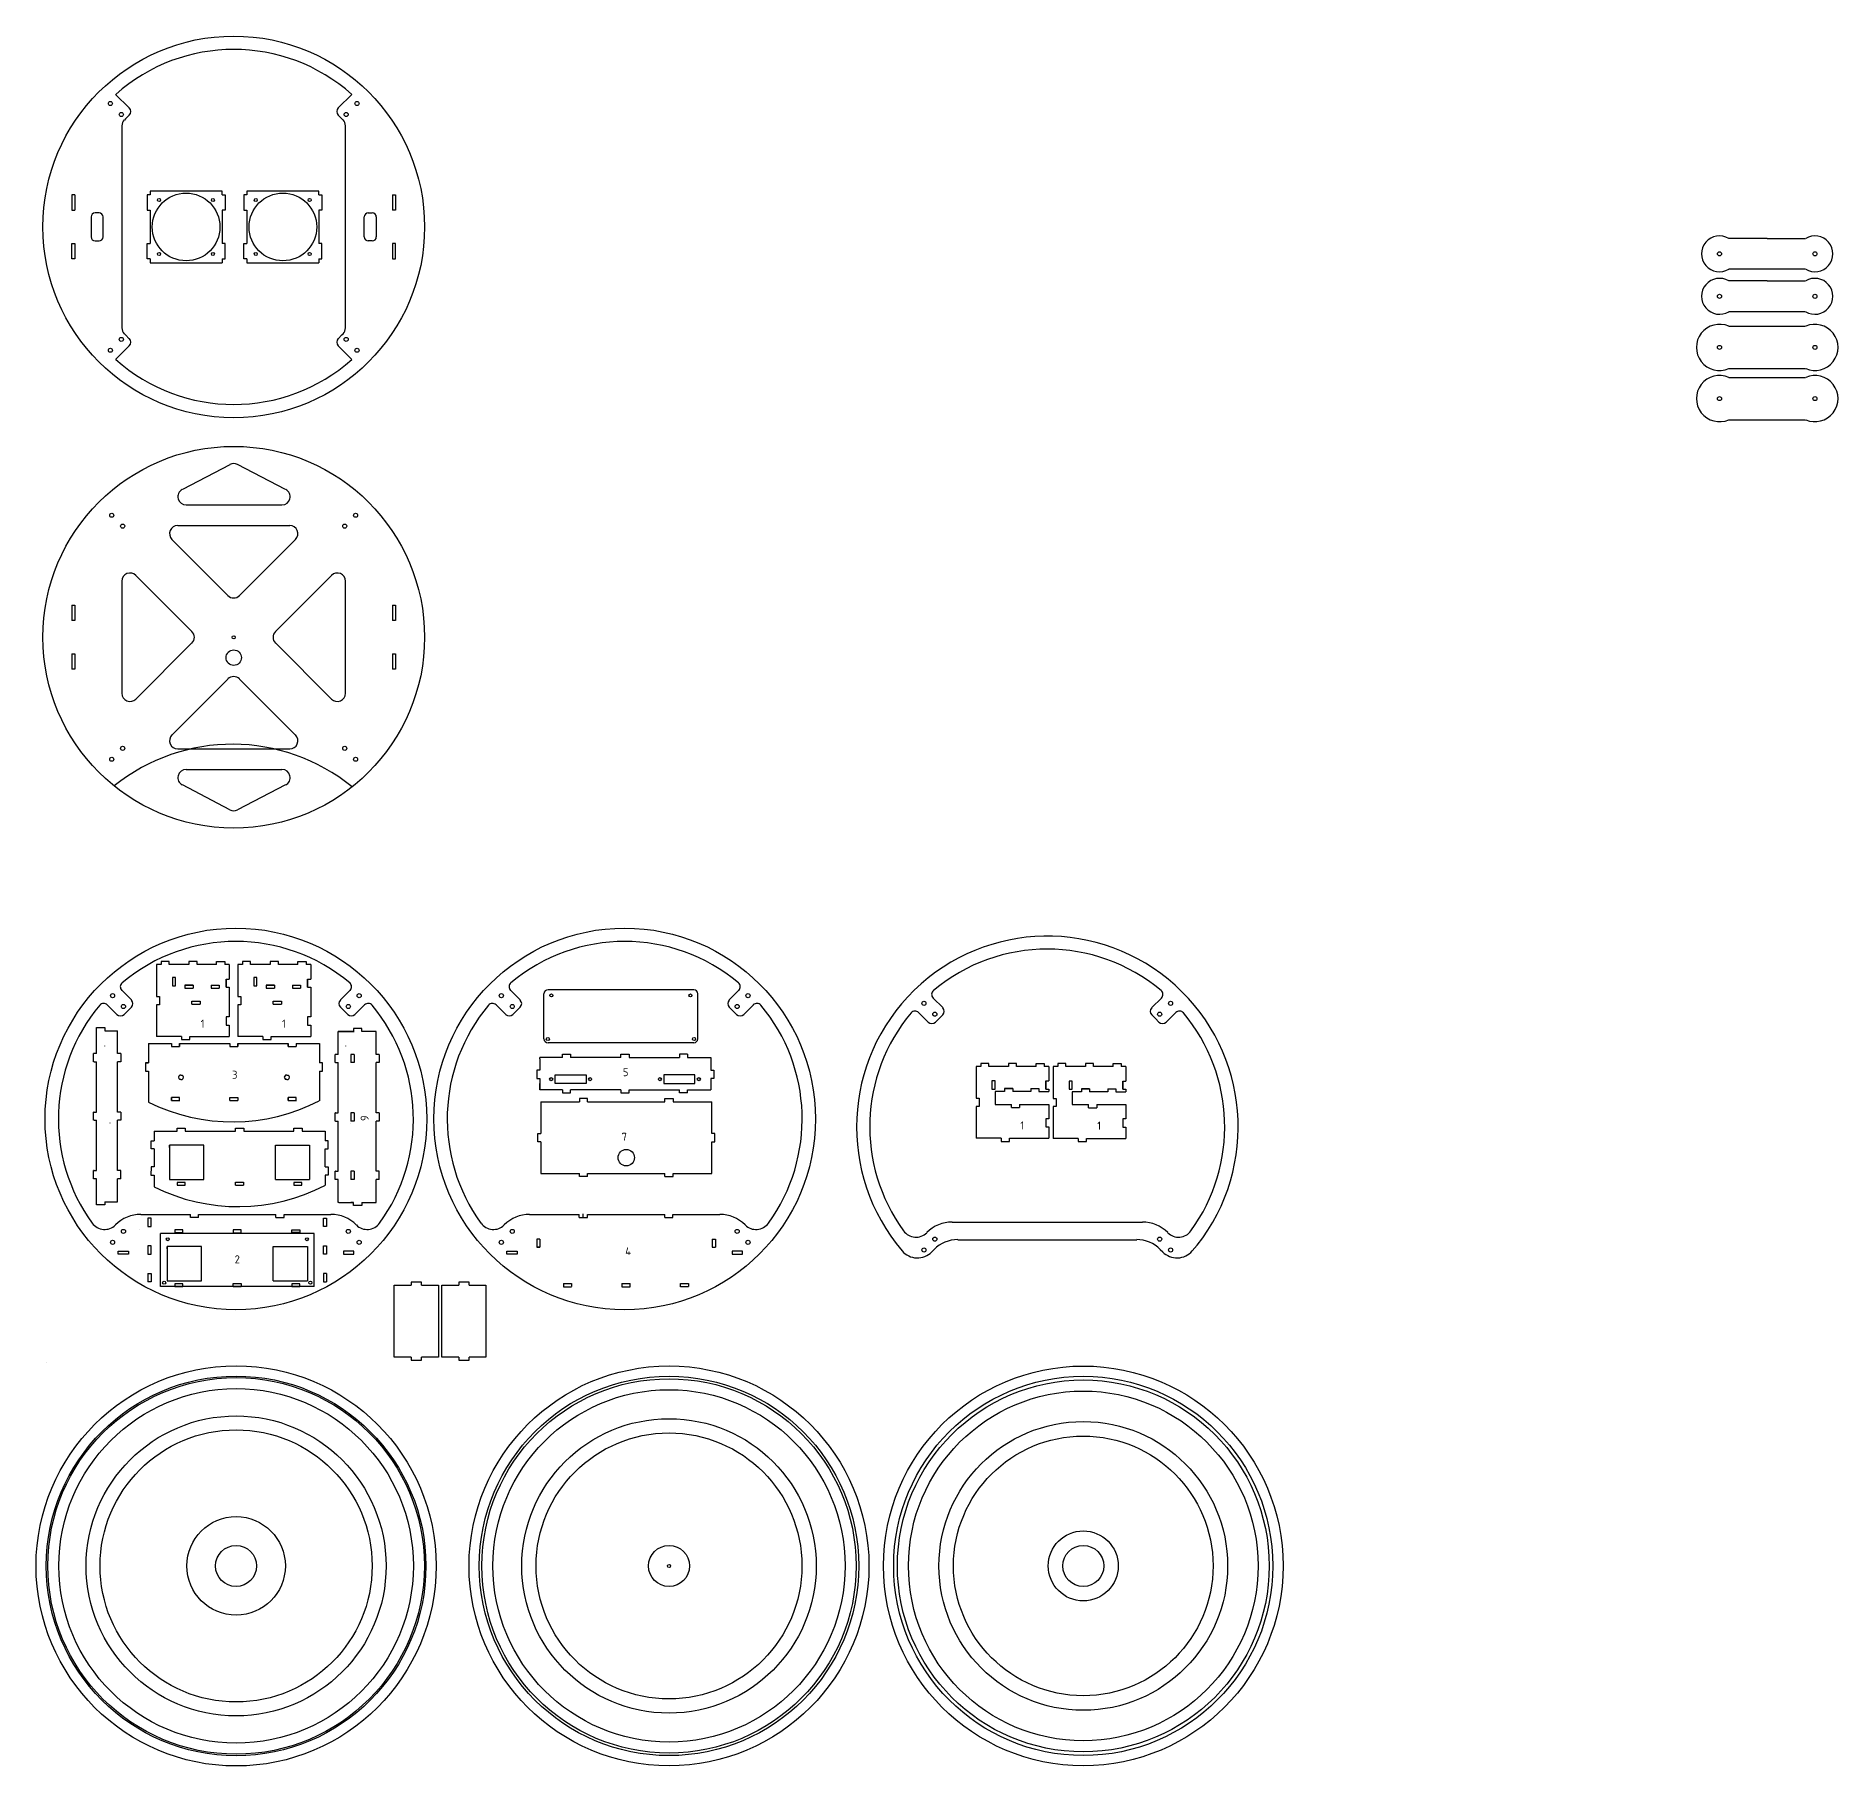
# Model space of a CAD drawing. Header units: millimetres. Extents: x -5261 to 5199, y -3405 to 2321.
# Drawn here: x 1197 to 2953, y -881 to 805 of the extents above; entities that cross this region are included whole.
import ezdxf

# ---------------------------------------------------------------- set-up
doc = ezdxf.new("R2010")
doc.units = ezdxf.units.MM
doc.layers.add('Capa1', color=7, linetype='Continuous')
doc.layers.add('Predeterminado', color=7, linetype='Continuous')

msp = doc.modelspace()

# ---------------------------------------------------------------- linework, layer by layer
at = {"layer": 'Capa1', "color": 7, "linetype": 'Continuous'}
for p, q in [((2884.2, 607.5), (2846.7, 607.5)), ((2884.2, 607.5), (2921.6, 607.5)), ((2921.6, 577.5), (2846.7, 577.5)), ((2884.2, 566.1), (2846.7, 566.1)), ((2884.2, 566.1), (2921.6, 566.1)), ((2921.6, 536.1), (2846.7, 536.1)), ((2846.7, 521.9), (2921.6, 521.9)), ((2846.7, 480.7), (2921.6, 480.7)), ((2846.7, 472), (2921.6, 472)), ((2846.7, 430.8), (2921.6, 430.8)), ((1385.7, 387), (1339.3, 362.8)), ((1440, 362.8), (1393.1, 387.1)), ((1343, 347.7), (1389.4, 347.7)), ((1389.4, 347.7), (1436.4, 347.7)), ((1334.8, 327.7), (1444, 327.7)), ((1329.1, 314.1), (1383.7, 259.5)), ((1395, 259.5), (1449.6, 314.1)), ((1348.7, 224.5), (1294.1, 279.1)), ((1430, 224.5), (1484.6, 279.1)), ((1294.1, 158.6), (1348.7, 213.2)), ((1484.6, 158.6), (1430, 213.2)), ((1329.1, 123.5), (1383.7, 178.1)), ((1395, 178.1), (1449.6, 123.5)), ((1280.4, 169.5), (1280.4, 164.2)), ((1334.8, 109.9), (1444, 109.9)), ((1343, 89.9), (1389.4, 89.9)), ((1389.4, 89.9), (1436.4, 89.9)), ((1385.7, 50.6), (1339.3, 74.8)), ((1440, 74.8), (1393.1, 50.6)), ((1687.8, -192.2), (1687.8, -190.7)), ((1854.4, -190.7), (1854.4, -192.2)), ((1687.8, -222.2), (1687.8, -216.2)), ((1276.7, -382.4), (1276.7, -379.4)), ((1276.7, -379.4), (1286.7, -379.4)), ((1286.7, -382.4), (1276.7, -382.4)), ((1286.7, -379.4), (1286.7, -382.4)), ((1506.4, -379.4), (1496.4, -379.4)), ((1496.4, -379.4), (1496.4, -382.4)), ((1496.4, -382.4), (1506.4, -382.4)), ((1506.4, -382.4), (1506.4, -379.4)), ((1655.6, -382.4), (1655.6, -379.4)), ((1655.6, -379.4), (1665.6, -379.4)), ((1665.6, -382.4), (1655.6, -382.4)), ((1665.6, -379.4), (1665.6, -382.4)), ((1885.4, -379.4), (1875.4, -379.4)), ((1875.4, -379.4), (1875.4, -382.4)), ((1875.4, -382.4), (1885.4, -382.4)), ((1885.4, -382.4), (1885.4, -379.4)), ((1545.9, -412.8), (1562.4, -412.8)), ((1545.9, -482.8), (1545.9, -412.8)), ((1572.4, -409.8), (1562.4, -409.8)), ((1562.4, -409.8), (1562.4, -412.8)), ((1572.4, -412.8), (1572.4, -409.8)), ((1572.4, -412.8), (1588.9, -412.8)), ((1588.9, -412.8), (1588.9, -482.8)), ((1592.3, -412.8), (1608.8, -412.8)), ((1592.3, -482.8), (1592.3, -412.8)), ((1618.8, -409.8), (1608.8, -409.8)), ((1608.8, -409.8), (1608.8, -412.8)), ((1618.8, -412.8), (1618.8, -409.8)), ((1618.8, -412.8), (1635.3, -412.8)), ((1635.3, -412.8), (1635.3, -482.8)), ((1562.4, -482.8), (1545.9, -482.8)), ((1562.4, -482.8), (1562.4, -485.8)), ((1562.4, -485.8), (1572.4, -485.8)), ((1572.4, -485.8), (1572.4, -482.8)), ((1588.9, -482.8), (1572.4, -482.8)), ((1608.8, -482.8), (1592.3, -482.8)), ((1608.8, -482.8), (1608.8, -485.8)), ((1608.8, -485.8), (1618.8, -485.8)), ((1618.8, -485.8), (1618.8, -482.8)), ((1635.3, -482.8), (1618.8, -482.8))]:
    msp.add_line(p, q, dxfattribs=at)
for centre, radius in [((2837.7, 592.5), 2), ((2930.7, 592.5), 2), ((2837.7, 551.1), 2), ((2930.7, 551.1), 2), ((2837.7, 501.3), 2), ((2930.7, 501.3), 2), ((2837.7, 451.4), 2), ((2930.7, 451.4), 2), ((1389.4, 218.8), 1.5), ((1389.4, 198.9), 7.5), ((1391.7, -686.3), 195), ((1813.7, -686.3), 194.9), ((2217.5, -686.3), 194.8), ((1391.7, -686.3), 185), ((1391.7, -686.3), 183.5), ((1813.7, -686.3), 184.9), ((1813.7, -686.3), 182.4), ((2217.5, -686.3), 184.8), ((2217.5, -686.3), 181.2), ((1391.7, -686.3), 172.8), ((1813.7, -686.3), 171.7), ((2217.5, -686.3), 170.4), ((1391.7, -686.3), 146.2), ((1813.7, -686.3), 143.5), ((1391.7, -686.3), 132.6), ((1813.7, -686.3), 129.6), ((2217.5, -686.3), 140.7), ((2217.5, -686.3), 126.5), ((1391.7, -686.3), 48), ((1391.7, -686.3), 20), ((1813.7, -686.3), 20), ((2217.5, -686.3), 34.1), ((2217.5, -686.3), 20), ((1813.7, -686.3), 1.5)]:
    msp.add_circle(centre, radius, dxfattribs=at)
for centre, radius, start, end in [((2837.7, 592.5), 17.5, 58.9973, 301.0027), ((2930.7, 592.5), 17.5, 238.9973, 121.0027), ((2837.7, 551.1), 17.5, 58.9973, 301.0027), ((2930.7, 551.1), 17.5, 238.9973, 121.0027), ((2837.7, 501.3), 22.5, 66.3833, 293.6167), ((2930.7, 501.3), 22.5, 246.3833, 113.6167), ((2837.7, 451.4), 22.5, 66.3833, 293.6167), ((2930.7, 451.4), 22.5, 246.3833, 113.6167), ((1389.4, 380), 8, 62.734, 117.5843), ((1343, 355.7), 8, 117.5843, 270), ((1436.4, 355.7), 8, 270, 62.734), ((1334.8, 319.7), 8, 90, 225), ((1444, 319.7), 8, 315, 90), ((1288.4, 273.4), 8, 45, 180), ((1490.3, 273.4), 8, 0, 135), ((1389.4, 265.1), 8, 225, 315), ((1343, 218.8), 8, 315, 45), ((1435.7, 218.8), 8, 135, 225), ((1389.4, 172.5), 8, 45, 135), ((1288.4, 164.2), 8, 180, 315), ((1490.3, 164.2), 8, 225, 360), ((1334.8, 117.9), 8, 135, 270), ((1444, 117.9), 8, 270, 45), ((1343, 81.9), 8, 90, 242.4157), ((1436.4, 81.9), 8, 297.266, 90), ((1389.4, 57.7), 8, 242.4157, 297.266)]:
    msp.add_arc(centre, radius, start, end, dxfattribs=at)
at = {"layer": 'Predeterminado', "color": 7, "linetype": 'Continuous'}
for p, q in [((1287.5, 734.7), (1274.3, 747.9)), ((1491.2, 734.7), (1504.4, 747.9)), ((1284, 724.1), (1282.8, 722.9)), ((1284, 724.1), (1287.5, 727.7)), ((1494.8, 724.1), (1491.2, 727.7)), ((1494.8, 724.1), (1496, 722.9)), ((1280.4, 717.3), (1280.4, 520.2)), ((1498.3, 520.2), (1498.3, 717.3)), ((1234.6, 650), (1231.6, 650)), ((1231.6, 650), (1231.6, 635)), ((1234.6, 650), (1234.6, 635)), ((1308, 650), (1305, 650)), ((1305, 650), (1305, 635)), ((1378, 653.7), (1308, 653.7)), ((1308, 653.7), (1308, 650)), ((1378, 650), (1378, 653.7)), ((1378, 650), (1381, 650)), ((1381, 650), (1381, 635)), ((1402.3, 650), (1399.3, 650)), ((1399.3, 650), (1399.3, 635)), ((1472.3, 653.7), (1402.3, 653.7)), ((1402.3, 653.7), (1402.3, 650)), ((1472.3, 650), (1472.3, 653.7)), ((1472.3, 650), (1475.3, 650)), ((1475.3, 650), (1475.3, 635)), ((1544.2, 650), (1547.2, 650)), ((1544.2, 650), (1544.2, 635)), ((1547.2, 650), (1547.2, 635)), ((1231.6, 635), (1234.6, 635)), ((1258.1, 632.4), (1254.3, 632.4)), ((1305, 635), (1308, 635)), ((1308, 635), (1308, 602.5)), ((1381, 635), (1378, 635)), ((1378, 635), (1378, 602.5)), ((1399.3, 635), (1402.3, 635)), ((1402.3, 635), (1402.3, 602.5)), ((1475.3, 635), (1472.3, 635)), ((1472.3, 635), (1472.3, 602.5)), ((1520.6, 632.4), (1524.4, 632.4)), ((1547.2, 635), (1544.2, 635)), ((1250.3, 628.4), (1250.3, 609.1)), ((1262.1, 609.1), (1262.1, 628.4)), ((1516.6, 609.1), (1516.6, 628.4)), ((1528.4, 628.4), (1528.4, 609.1)), ((1231.6, 587.5), (1231.6, 602.5)), ((1231.6, 602.5), (1234.6, 602.5)), ((1234.6, 602.5), (1234.6, 587.5)), ((1254.3, 605.1), (1258.1, 605.1)), ((1305, 587.5), (1305, 602.5)), ((1305, 602.5), (1308, 602.5)), ((1381, 602.5), (1378, 602.5)), ((1381, 587.5), (1381, 602.5)), ((1399.3, 587.5), (1399.3, 602.5)), ((1399.3, 602.5), (1402.3, 602.5)), ((1475.3, 602.5), (1472.3, 602.5)), ((1475.3, 587.5), (1475.3, 602.5)), ((1524.4, 605.1), (1520.6, 605.1)), ((1547.2, 602.5), (1544.2, 602.5)), ((1544.2, 602.5), (1544.2, 587.5)), ((1547.2, 587.5), (1547.2, 602.5)), ((1234.6, 587.5), (1231.6, 587.5)), ((1308, 587.5), (1305, 587.5)), ((1308, 587.5), (1308, 583.7)), ((1308, 583.7), (1378, 583.7)), ((1378, 587.5), (1381, 587.5)), ((1378, 587.5), (1378, 583.7)), ((1402.3, 587.5), (1399.3, 587.5)), ((1402.3, 587.5), (1402.3, 583.7)), ((1402.3, 583.7), (1472.3, 583.7)), ((1472.3, 587.5), (1475.3, 587.5)), ((1472.3, 587.5), (1472.3, 583.7)), ((1544.2, 587.5), (1547.2, 587.5)), ((1284, 513.4), (1282.8, 514.5)), ((1284, 513.4), (1287.5, 509.8)), ((1494.8, 513.4), (1491.2, 509.8)), ((1494.8, 513.4), (1496, 514.5)), ((1287.5, 502.7), (1274.3, 489.6)), ((1491.2, 502.7), (1504.4, 489.6)), ((1280.4, 273.4), (1280.4, 164.2)), ((1498.3, 164.2), (1498.3, 273.4)), ((1231.6, 250), (1234.5, 250)), ((1231.6, 250), (1231.6, 235.1)), ((1234.5, 250), (1234.5, 235.1)), ((1544.2, 250), (1547.1, 250)), ((1544.2, 250), (1544.2, 235.1)), ((1547.1, 250), (1547.1, 235.1)), ((1234.5, 235.1), (1231.6, 235.1)), ((1547.1, 235.1), (1544.2, 235.1)), ((1231.6, 202.5), (1234.5, 202.5)), ((1231.6, 202.5), (1231.6, 187.6)), ((1234.5, 202.5), (1234.5, 187.6)), ((1544.2, 202.5), (1547.1, 202.5)), ((1544.2, 202.5), (1544.2, 187.6)), ((1547.1, 202.5), (1547.1, 187.6)), ((1234.5, 187.6), (1231.6, 187.6)), ((1547.1, 187.6), (1544.2, 187.6)), ((1318.6, -100.3), (1314.1, -100.3)), ((1314.1, -100.3), (1314.1, -131.3)), ((1326.6, -97.3), (1318.6, -97.3)), ((1318.6, -97.3), (1318.6, -100.3)), ((1326.6, -100.3), (1326.6, -97.3)), ((1332.6, -100.3), (1326.6, -100.3)), ((1345.6, -100.3), (1326.6, -100.3)), ((1353.6, -97.3), (1345.6, -97.3)), ((1345.6, -97.3), (1345.6, -100.3)), ((1353.6, -100.3), (1353.6, -97.3)), ((1372.6, -100.3), (1353.6, -100.3)), ((1372.6, -100.3), (1372.6, -97.3)), ((1372.6, -97.3), (1380.6, -97.3)), ((1380.6, -97.3), (1380.6, -100.3)), ((1385.1, -100.3), (1380.6, -100.3)), ((1385.1, -100.3), (1385.1, -114.3)), ((1397.9, -100.3), (1393.4, -100.3)), ((1393.4, -100.3), (1393.4, -131.3)), ((1405.9, -97.3), (1397.9, -97.3)), ((1397.9, -97.3), (1397.9, -100.3)), ((1405.9, -100.3), (1405.9, -97.3)), ((1411.9, -100.3), (1405.9, -100.3)), ((1424.9, -100.3), (1405.9, -100.3)), ((1432.9, -97.3), (1424.9, -97.3)), ((1424.9, -97.3), (1424.9, -100.3)), ((1432.9, -100.3), (1432.9, -97.3)), ((1451.9, -100.3), (1432.9, -100.3)), ((1451.9, -100.3), (1451.9, -97.3)), ((1451.9, -97.3), (1459.9, -97.3)), ((1459.9, -97.3), (1459.9, -100.3)), ((1464.4, -100.3), (1459.9, -100.3)), ((1464.4, -100.3), (1464.4, -114.3)), ((1332.6, -112.8), (1329.6, -112.8)), ((1329.6, -112.8), (1329.6, -120.8)), ((1329.6, -120.8), (1332.6, -120.8)), ((1332.6, -120.8), (1332.6, -112.8)), ((1341.7, -120.3), (1349.7, -120.3)), ((1349.7, -120.3), (1341.7, -120.3)), ((1341.7, -120.3), (1341.7, -123.3)), ((1349.7, -120.3), (1349.7, -123.3)), ((1367.4, -120.3), (1367.4, -123.3)), ((1367.4, -120.3), (1375.2, -120.3)), ((1375.2, -120.3), (1375.2, -123.3)), ((1382.1, -114.3), (1385.1, -114.3)), ((1382.1, -122.3), (1382.1, -114.3)), ((1382.1, -114.3), (1382.1, -122.3)), ((1382.1, -122.3), (1385.1, -122.3)), ((1385.1, -122.3), (1385.1, -124.8)), ((1411.9, -112.8), (1408.9, -112.8)), ((1408.9, -112.8), (1408.9, -120.8)), ((1408.9, -120.8), (1411.9, -120.8)), ((1411.9, -120.8), (1411.9, -112.8)), ((1421, -120.3), (1429, -120.3)), ((1429, -120.3), (1421, -120.3)), ((1421, -120.3), (1421, -123.3)), ((1429, -120.3), (1429, -123.3)), ((1446.7, -120.3), (1446.7, -123.3)), ((1446.7, -120.3), (1454.5, -120.3)), ((1454.5, -120.3), (1454.5, -123.3)), ((1461.4, -114.3), (1464.4, -114.3)), ((1461.4, -122.3), (1461.4, -114.3)), ((1461.4, -114.3), (1461.4, -122.3)), ((1461.4, -122.3), (1464.4, -122.3)), ((1464.4, -122.3), (1464.4, -124.8)), ((1275.5, -148.9), (1266.1, -139.5)), ((1289.7, -134.7), (1280.3, -125.3)), ((1314.1, -131.3), (1317.1, -131.3)), ((1314.1, -139.3), (1314.1, -170.3)), ((1317.1, -139.3), (1314.1, -139.3)), ((1317.1, -131.3), (1317.1, -139.3)), ((1341.7, -123.3), (1349.7, -123.3)), ((1348.6, -138.8), (1348.6, -135.8)), ((1348.6, -135.8), (1356.6, -135.8)), ((1348.6, -138.8), (1356.6, -138.8)), ((1356.6, -135.8), (1356.6, -138.8)), ((1367.4, -123.3), (1375.2, -123.3)), ((1385.1, -124.8), (1385.1, -137.3)), ((1385.1, -137.3), (1385.1, -151.3)), ((1393.4, -131.3), (1396.4, -131.3)), ((1393.4, -139.3), (1393.4, -170.3)), ((1396.4, -139.3), (1393.4, -139.3)), ((1396.4, -131.3), (1396.4, -139.3)), ((1421, -123.3), (1429, -123.3)), ((1427.9, -138.8), (1427.9, -135.8)), ((1427.9, -135.8), (1435.9, -135.8)), ((1427.9, -138.8), (1435.9, -138.8)), ((1435.9, -135.8), (1435.9, -138.8)), ((1446.7, -123.3), (1454.5, -123.3)), ((1464.4, -124.8), (1464.4, -137.3)), ((1464.4, -137.3), (1464.4, -151.3)), ((1493.4, -134.7), (1502.8, -125.3)), ((1507.5, -148.9), (1516.9, -139.5)), ((1654.5, -148.9), (1645.1, -139.5)), ((1668.6, -134.7), (1659.3, -125.3)), ((1691.8, -172.5), (1691.8, -128.8)), ((1837.8, -124.8), (1695.8, -124.8)), ((1841.8, -172.5), (1841.8, -128.8)), ((1872.4, -134.7), (1881.7, -125.3)), ((1886.5, -148.9), (1895.9, -139.5)), ((2080.5, -142.2), (2071.1, -132.8)), ((2080.5, -142.2), (2071.1, -132.8)), ((2284.2, -142.2), (2293.6, -132.8)), ((2284.2, -142.2), (2293.6, -132.8)), ((1286.1, -145.3), (1282.6, -148.9)), ((1286.1, -145.3), (1289.7, -141.8)), ((1385.1, -151.3), (1382.1, -151.3)), ((1382.1, -151.3), (1382.1, -159.3)), ((1464.4, -151.3), (1461.4, -151.3)), ((1461.4, -151.3), (1461.4, -159.3)), ((1496.9, -145.3), (1493.4, -141.8)), ((1496.9, -145.3), (1500.5, -148.9)), ((1665.1, -145.3), (1661.6, -148.9)), ((1665.1, -145.3), (1668.6, -141.8)), ((1875.9, -145.3), (1872.4, -141.8)), ((1875.9, -145.3), (1879.4, -148.9)), ((2066.4, -156.4), (2057, -147)), ((2066.4, -156.4), (2057, -147)), ((2077, -152.8), (2073.5, -156.4)), ((2077, -152.8), (2073.5, -156.4)), ((2077, -152.8), (2080.5, -149.3)), ((2077, -152.8), (2080.5, -149.3)), ((2287.8, -152.8), (2284.2, -149.3)), ((2287.8, -152.8), (2284.2, -149.3)), ((2287.8, -152.8), (2291.3, -156.4)), ((2287.8, -152.8), (2291.3, -156.4)), ((2298.4, -156.4), (2307.8, -147)), ((2298.4, -156.4), (2307.8, -147)), ((1255.7, -164.7), (1255.7, -161.7)), ((1255.7, -161.7), (1263.7, -161.7)), ((1255.7, -187), (1255.7, -164.7)), ((1263.7, -161.7), (1263.7, -164.7)), ((1263.7, -164.7), (1276.2, -164.7)), ((1276.2, -187), (1276.2, -164.7)), ((1338.6, -170.3), (1314.1, -170.3)), ((1338.6, -170.3), (1338.6, -173.3)), ((1338.6, -173.3), (1346.6, -173.3)), ((1346.6, -170.3), (1385.1, -170.3)), ((1346.6, -173.3), (1346.6, -170.3)), ((1382.1, -159.3), (1385.1, -159.3)), ((1385.1, -159.3), (1385.1, -170.3)), ((1417.9, -170.3), (1393.4, -170.3)), ((1417.9, -170.3), (1417.9, -173.3)), ((1417.9, -173.3), (1425.9, -173.3)), ((1425.9, -170.3), (1464.4, -170.3)), ((1425.9, -173.3), (1425.9, -170.3)), ((1461.4, -159.3), (1464.4, -159.3)), ((1464.4, -159.3), (1464.4, -170.3)), ((1491.7, -165.5), (1491.2, -165.5)), ((1491.2, -187.8), (1491.2, -165.5)), ((1506.2, -165.5), (1491.7, -165.5)), ((1491.7, -165.5), (1503.7, -165.5)), ((1503.7, -165.5), (1506.7, -165.5)), ((1514.2, -162.5), (1506.2, -162.5)), ((1506.2, -162.5), (1506.2, -165.5)), ((1514.2, -165.5), (1514.2, -162.5)), ((1528.2, -165.5), (1514.2, -165.5)), ((1528.2, -187.8), (1528.2, -165.5)), ((1253.2, -187), (1252.7, -187)), ((1252.7, -195), (1252.7, -187)), ((1255.7, -187), (1253.2, -187)), ((1263.5, -179.5), (1263.4, -179.6)), ((1279.2, -187), (1276.2, -187)), ((1279.2, -187), (1279.2, -195)), ((1306.3, -177.1), (1328.7, -177.1)), ((1306.3, -177.1), (1306.3, -196.1)), ((1328.7, -177.1), (1328.7, -180.1)), ((1328.7, -177.3), (1328.7, -180)), ((1328.7, -180.1), (1336.5, -180.1)), ((1336.5, -177.1), (1336.5, -180.1)), ((1336.5, -177.1), (1385.7, -177.1)), ((1336.5, -180), (1336.5, -177.3)), ((1385.7, -177.1), (1385.7, -180.1)), ((1385.7, -177.3), (1385.7, -180.1)), ((1385.7, -180.1), (1393.5, -180.1)), ((1385.7, -180.1), (1393.5, -180.1)), ((1393.5, -177.1), (1442.6, -177.1)), ((1393.5, -177.1), (1393.5, -180.1)), ((1393.5, -180.1), (1393.5, -177.3)), ((1442.6, -177.1), (1442.6, -180.1)), ((1442.6, -180), (1442.6, -177.3)), ((1442.6, -180.1), (1450.4, -180.1)), ((1450.4, -177.1), (1450.4, -180.1)), ((1450.4, -177.1), (1472.9, -177.1)), ((1450.4, -177.3), (1450.4, -180)), ((1472.9, -177.1), (1472.9, -196.1)), ((1488.7, -187.8), (1488.2, -187.8)), ((1488.2, -195.8), (1488.2, -187.8)), ((1491.2, -187.8), (1488.7, -187.8)), ((1498.2, -179.5), (1498.3, -179.6)), ((1506.7, -187.8), (1503.7, -187.8)), ((1503.7, -187.8), (1503.7, -195.8)), ((1506.7, -187.8), (1506.7, -195.8)), ((1531.2, -187.8), (1528.2, -187.8)), ((1531.2, -187.8), (1531.2, -195.8)), ((1709.8, -190.7), (1687.8, -190.7)), ((1687.8, -192.2), (1687.8, -203.2)), ((1837.8, -176.5), (1695.8, -176.5)), ((1709.8, -190.7), (1709.8, -187.7)), ((1709.8, -187.7), (1717.8, -187.7)), ((1717.8, -187.7), (1717.8, -190.7)), ((1766.8, -190.7), (1717.8, -190.7)), ((1766.8, -190.7), (1766.8, -187.7)), ((1766.8, -187.7), (1774.8, -187.7)), ((1774.8, -187.7), (1774.8, -190.7)), ((1774.8, -190.7), (1823.8, -190.7)), ((1831.8, -187.7), (1823.8, -187.7)), ((1823.8, -187.7), (1823.8, -190.7)), ((1831.8, -187.7), (1831.8, -190.7)), ((1831.8, -190.7), (1854.4, -190.7)), ((1854.4, -192.2), (1854.4, -203.2)), ((1253.2, -195), (1252.7, -195)), ((1253.2, -195), (1255.7, -195)), ((1255.7, -244), (1255.7, -195)), ((1279.2, -195), (1276.2, -195)), ((1276.2, -244), (1276.2, -195)), ((1303.3, -196.1), (1306.3, -196.1)), ((1306.3, -196.1), (1303.3, -196.1)), ((1303.3, -196.1), (1303.3, -204.1)), ((1303.3, -204.1), (1306.3, -204.1)), ((1306.3, -204.1), (1306.3, -232.6)), ((1337.9, -207.9), (1336.7, -207.9)), ((1337.9, -207.9), (1339.1, -207.9)), ((1441.2, -207.9), (1440, -207.9)), ((1441.2, -207.9), (1442.4, -207.9)), ((1475.9, -196.1), (1472.9, -196.1)), ((1472.9, -204.1), (1472.9, -232.6)), ((1472.9, -204.1), (1475.9, -204.1)), ((1475.9, -204.1), (1475.9, -196.1)), ((1488.7, -195.8), (1488.2, -195.8)), ((1488.7, -195.8), (1491.2, -195.8)), ((1491.2, -244.8), (1491.2, -195.8)), ((1506.7, -195.8), (1503.7, -195.8)), ((1531.2, -195.8), (1528.2, -195.8)), ((1528.2, -244.8), (1528.2, -195.8)), ((1687.8, -203.2), (1684.8, -203.2)), ((1684.8, -203.2), (1684.8, -211.2)), ((1702.8, -216.2), (1702.8, -207.7)), ((1702.8, -207.7), (1732.8, -207.7)), ((1732.8, -207.7), (1732.8, -216.2)), ((1838.8, -207.7), (1808.8, -207.7)), ((1808.8, -207.7), (1808.8, -216.2)), ((1838.8, -216.2), (1838.8, -207.7)), ((1854.4, -203.2), (1857.4, -203.2)), ((1857.4, -203.2), (1857.4, -211.2)), ((2117.5, -199.5), (2113, -199.5)), ((2113, -199.5), (2113, -230.5)), ((2125.5, -196.5), (2117.5, -196.5)), ((2117.5, -196.5), (2117.5, -199.5)), ((2125.5, -199.5), (2125.5, -196.5)), ((2131.5, -199.5), (2125.5, -199.5)), ((2144.5, -199.5), (2125.5, -199.5)), ((2152.5, -196.5), (2144.5, -196.5)), ((2144.5, -196.5), (2144.5, -199.5)), ((2152.5, -199.5), (2152.5, -196.5)), ((2171.5, -199.5), (2152.5, -199.5)), ((2171.5, -199.5), (2171.5, -196.5)), ((2171.5, -196.5), (2179.5, -196.5)), ((2179.5, -196.5), (2179.5, -199.5)), ((2184, -199.5), (2179.5, -199.5)), ((2184, -199.5), (2184, -213.5)), ((2192.6, -199.7), (2188.1, -199.7)), ((2188.1, -199.7), (2188.1, -230.7)), ((2200.6, -196.7), (2192.6, -196.7)), ((2192.6, -196.7), (2192.6, -199.7)), ((2200.6, -199.7), (2200.6, -196.7)), ((2206.6, -199.7), (2200.6, -199.7)), ((2219.6, -199.7), (2200.6, -199.7)), ((2227.6, -196.7), (2219.6, -196.7)), ((2219.6, -196.7), (2219.6, -199.7)), ((2227.6, -199.7), (2227.6, -196.7)), ((2246.6, -199.7), (2227.6, -199.7)), ((2246.6, -199.7), (2246.6, -196.7)), ((2246.6, -196.7), (2254.6, -196.7)), ((2254.6, -196.7), (2254.6, -199.7)), ((2259.1, -199.7), (2254.6, -199.7)), ((2259.1, -199.7), (2259.1, -213.7)), ((1337.9, -212.3), (1336.7, -212.3)), ((1337.9, -212.3), (1339.1, -212.3)), ((1441.2, -212.3), (1440, -212.3)), ((1441.2, -212.3), (1442.4, -212.3)), ((1684.8, -211.2), (1687.8, -211.2)), ((1687.8, -211.2), (1687.8, -222.2)), ((1709.8, -222.2), (1687.8, -222.2)), ((1732.8, -216.2), (1702.8, -216.2)), ((1709.8, -222.2), (1709.8, -225.2)), ((1709.8, -225.2), (1717.8, -225.2)), ((1766.8, -222.2), (1717.8, -222.2)), ((1717.8, -225.2), (1717.8, -222.2)), ((1766.8, -222.2), (1766.8, -225.2)), ((1766.8, -225.2), (1774.8, -225.2)), ((1774.8, -225.2), (1774.8, -222.2)), ((1774.8, -222.2), (1823.8, -222.2)), ((1808.8, -216.2), (1838.8, -216.2)), ((1823.8, -225.2), (1823.8, -222.2)), ((1831.8, -225.2), (1823.8, -225.2)), ((1831.8, -222.2), (1854.4, -222.2)), ((1831.8, -225.2), (1831.8, -222.2)), ((1854.4, -211.2), (1854.4, -222.2)), ((1857.4, -211.2), (1854.4, -211.2)), ((2131.5, -213.5), (2128.5, -213.5)), ((2128.5, -213.5), (2128.5, -221.5)), ((2128.5, -221.5), (2131.5, -221.5)), ((2131.5, -221.5), (2131.5, -213.5)), ((2131.5, -224), (2131.5, -236.5)), ((2140.7, -224), (2131.5, -224)), ((2140.7, -221), (2148.7, -221)), ((2148.7, -221), (2140.7, -221)), ((2140.7, -221), (2140.7, -224)), ((2148.7, -221), (2148.7, -224)), ((2166.3, -224), (2148.7, -224)), ((2166.3, -221), (2166.3, -224)), ((2166.3, -221), (2174.2, -221)), ((2174.2, -221), (2174.2, -224)), ((2174.2, -224), (2184, -224)), ((2181, -213.5), (2184, -213.5)), ((2181, -221.5), (2181, -213.5)), ((2181, -213.5), (2181, -221.5)), ((2181, -221.5), (2184, -221.5)), ((2184, -221.5), (2184, -224)), ((2206.6, -213.7), (2203.6, -213.7)), ((2203.6, -213.7), (2203.6, -221.7)), ((2203.6, -221.7), (2206.6, -221.7)), ((2206.6, -221.7), (2206.6, -213.7)), ((2206.6, -224.2), (2206.6, -236.7)), ((2215.7, -224.2), (2206.6, -224.2)), ((2215.7, -221.2), (2223.7, -221.2)), ((2223.7, -221.2), (2215.7, -221.2)), ((2215.7, -221.2), (2215.7, -224.2)), ((2223.7, -221.2), (2223.7, -224.2)), ((2241.4, -224.2), (2223.7, -224.2)), ((2241.4, -221.2), (2241.4, -224.2)), ((2241.4, -221.2), (2249.2, -221.2)), ((2249.2, -221.2), (2249.2, -224.2)), ((2249.2, -224.2), (2259.1, -224.2)), ((2256.1, -213.7), (2259.1, -213.7)), ((2256.1, -221.7), (2256.1, -213.7)), ((2256.1, -213.7), (2256.1, -221.7)), ((2256.1, -221.7), (2259.1, -221.7)), ((2259.1, -221.7), (2259.1, -224.2)), ((1253.2, -244), (1252.7, -244)), ((1252.7, -252), (1252.7, -244)), ((1253.2, -244), (1255.7, -244)), ((1279.2, -244), (1276.2, -244)), ((1279.2, -244), (1279.2, -252)), ((1306.3, -232.6), (1306.3, -234.3)), ((1328.7, -232.6), (1328.7, -229.8)), ((1336.5, -229.9), (1328.7, -229.9)), ((1328.7, -229.9), (1328.7, -232.6)), ((1328.7, -232.6), (1336.5, -232.6)), ((1336.5, -232.6), (1336.5, -229.9)), ((1336.5, -232.6), (1336.7, -232.6)), ((1336.7, -232.8), (1336.7, -232.6)), ((1385.7, -232.6), (1385.7, -229.8)), ((1385.7, -229.8), (1393.5, -229.8)), ((1385.7, -232.6), (1385.7, -229.8)), ((1385.7, -232.6), (1393.5, -232.6)), ((1393.5, -229.8), (1393.5, -232.6)), ((1393.5, -229.8), (1393.5, -232.6)), ((1442.6, -232.6), (1442.6, -229.8)), ((1450.4, -229.9), (1442.6, -229.9)), ((1442.6, -229.9), (1442.6, -232.6)), ((1442.6, -232.6), (1450.4, -232.6)), ((1450.4, -232.6), (1450.4, -229.9)), ((1450.4, -232.6), (1450.7, -232.6)), ((1450.7, -232.8), (1450.7, -232.6)), ((1472.9, -232.6), (1472.9, -232.9)), ((1488.7, -244.8), (1488.2, -244.8)), ((1488.2, -252.8), (1488.2, -244.8)), ((1488.7, -244.8), (1491.2, -244.8)), ((1506.7, -244.8), (1503.7, -244.8)), ((1503.7, -244.8), (1503.7, -252.8)), ((1506.7, -244.8), (1506.7, -252.8)), ((1531.2, -244.8), (1528.2, -244.8)), ((1531.2, -244.8), (1531.2, -252.8)), ((1688.7, -233.9), (1688.7, -264.9)), ((1688.7, -233.9), (1726.3, -233.9)), ((1734.3, -230.9), (1726.3, -230.9)), ((1726.3, -230.9), (1726.3, -233.9)), ((1734.3, -233.9), (1734.3, -230.9)), ((1734.3, -233.9), (1809.6, -233.9)), ((1809.6, -233.9), (1809.6, -230.9)), ((1809.6, -230.9), (1817.6, -230.9)), ((1817.6, -230.9), (1817.6, -233.9)), ((1817.6, -233.9), (1855.3, -233.9)), ((1855.3, -264.9), (1855.3, -233.9)), ((2113, -230.5), (2116, -230.5)), ((2113, -238.5), (2113, -269.5)), ((2116, -238.5), (2113, -238.5)), ((2116, -230.5), (2116, -238.5)), ((2131.5, -236.5), (2147.5, -236.5)), ((2147.5, -239.5), (2147.5, -236.5)), ((2147.5, -239.5), (2155.5, -239.5)), ((2155.5, -236.5), (2155.5, -239.5)), ((2155.5, -236.5), (2184, -236.5)), ((2184, -236.5), (2184, -250.5)), ((2188.1, -230.7), (2191.1, -230.7)), ((2188.1, -238.7), (2188.1, -269.7)), ((2191.1, -238.7), (2188.1, -238.7)), ((2191.1, -230.7), (2191.1, -238.7)), ((2206.6, -236.7), (2222.6, -236.7)), ((2222.6, -239.7), (2222.6, -236.7)), ((2222.6, -239.7), (2230.6, -239.7)), ((2230.6, -236.7), (2230.6, -239.7)), ((2230.6, -236.7), (2259.1, -236.7)), ((2259.1, -236.7), (2259.1, -250.7)), ((1253.2, -252), (1252.7, -252)), ((1253.2, -252), (1255.7, -252)), ((1255.7, -300.9), (1255.7, -252)), ((1268.8, -254.8), (1268.7, -254.8)), ((1276.2, -300.9), (1276.2, -252)), ((1279.2, -252), (1276.2, -252)), ((1311.8, -262.7), (1334.1, -262.7)), ((1311.8, -262.7), (1311.8, -271.9)), ((1334.1, -262.7), (1334.1, -259.7)), ((1334.1, -259.7), (1342.1, -259.7)), ((1342.1, -259.7), (1342.1, -262.7)), ((1342.1, -262.7), (1391.1, -262.7)), ((1391.1, -262.7), (1391.1, -259.7)), ((1391.1, -259.7), (1399.1, -259.7)), ((1399.1, -259.7), (1399.1, -262.7)), ((1399.1, -262.7), (1448, -262.7)), ((1448, -262.7), (1448, -259.7)), ((1448, -259.7), (1456, -259.7)), ((1456, -259.7), (1456, -262.7)), ((1456, -262.7), (1478.4, -262.7)), ((1478.4, -262.7), (1478.4, -271.9)), ((1488.7, -252.8), (1488.2, -252.8)), ((1488.7, -252.8), (1491.2, -252.8)), ((1491.2, -301.7), (1491.2, -252.8)), ((1503.5, -254.8), (1503.6, -254.8)), ((1506.7, -252.8), (1503.7, -252.8)), ((1528.2, -301.7), (1528.2, -252.8)), ((1531.2, -252.8), (1528.2, -252.8)), ((2184, -250.5), (2181, -250.5)), ((2181, -250.5), (2181, -258.5)), ((2181, -258.5), (2184, -258.5)), ((2184, -258.5), (2184, -269.5)), ((2259.1, -250.7), (2256.1, -250.7)), ((2256.1, -250.7), (2256.1, -258.7)), ((2256.1, -258.7), (2259.1, -258.7)), ((2259.1, -258.7), (2259.1, -269.7)), ((1308.8, -279.9), (1308.8, -271.9)), ((1308.8, -271.9), (1311.8, -271.9)), ((1311.8, -279.9), (1308.8, -279.9)), ((1311.8, -279.9), (1311.8, -297.5)), ((1326.7, -276.3), (1326.7, -309.7)), ((1360.1, -276.3), (1326.7, -276.3)), ((1339.2, -276.3), (1326.7, -276.3)), ((1326.7, -278.4), (1326.7, -276.3)), ((1360.1, -309.7), (1360.1, -276.3)), ((1430.1, -309.7), (1430.1, -276.3)), ((1430.1, -276.3), (1463.4, -276.3)), ((1463.4, -276.3), (1463.4, -309.7)), ((1481.4, -271.9), (1478.4, -271.9)), ((1478.4, -297.5), (1478.4, -279.9)), ((1478.4, -279.9), (1481.4, -279.9)), ((1481.4, -279.9), (1481.4, -271.9)), ((1685.7, -272.9), (1685.7, -264.9)), ((1685.7, -264.9), (1688.7, -264.9)), ((1688.7, -272.9), (1685.7, -272.9)), ((1688.7, -272.9), (1688.7, -303.9)), ((1858.3, -264.9), (1855.3, -264.9)), ((1855.3, -272.9), (1858.3, -272.9)), ((1855.3, -303.9), (1855.3, -272.9)), ((1858.3, -272.9), (1858.3, -264.9)), ((2137.5, -269.5), (2113, -269.5)), ((2137.5, -269.5), (2137.5, -272.5)), ((2137.5, -272.5), (2145.5, -272.5)), ((2145.5, -269.5), (2184, -269.5)), ((2145.5, -272.5), (2145.5, -269.5)), ((2212.6, -269.7), (2188.1, -269.7)), ((2212.6, -269.7), (2212.6, -272.7)), ((2212.6, -272.7), (2220.6, -272.7)), ((2220.6, -269.7), (2259.1, -269.7)), ((2220.6, -272.7), (2220.6, -269.7)), ((1308.8, -297.5), (1308.7, -305.5)), ((1311.8, -297.5), (1308.8, -297.5)), ((1478.4, -297.5), (1481.4, -297.5)), ((1481.4, -297.5), (1481.4, -305.5)), ((1253.2, -300.9), (1252.7, -300.9)), ((1252.7, -308.9), (1252.7, -300.9)), ((1253.2, -308.9), (1252.7, -308.9)), ((1253.2, -300.9), (1255.7, -300.9)), ((1255.7, -308.9), (1253.2, -308.9)), ((1255.7, -331.3), (1255.7, -308.9)), ((1279.2, -300.9), (1276.2, -300.9)), ((1279.2, -308.9), (1276.2, -308.9)), ((1276.2, -331.3), (1276.2, -308.9)), ((1279.2, -308.9), (1279.2, -300.9)), ((1308.7, -305.5), (1311.7, -305.5)), ((1311.7, -305.5), (1311.8, -315.2)), ((1311.8, -315.2), (1311.8, -316.9)), ((1326.7, -309.7), (1360.1, -309.7)), ((1342, -312.5), (1334.2, -312.5)), ((1334.2, -312.5), (1334.2, -315.2)), ((1342, -312.5), (1334.2, -312.5)), ((1334.2, -312.5), (1334.2, -315.2)), ((1334.2, -315.2), (1342, -315.2)), ((1342, -315.2), (1342, -312.5)), ((1342, -315.2), (1342, -312.5)), ((1391.2, -315.2), (1391.2, -312.2)), ((1391.2, -312.2), (1399, -312.2)), ((1391.2, -315.2), (1391.2, -312.2)), ((1391.2, -312.2), (1399, -312.2)), ((1391.2, -315.2), (1399, -315.2)), ((1399, -312.2), (1399, -315.2)), ((1399, -312.2), (1399, -315.2)), ((1430.1, -309.7), (1463.4, -309.7)), ((1455.9, -312.5), (1448.1, -312.5)), ((1448.1, -312.5), (1448.1, -315.2)), ((1455.9, -312.5), (1448.1, -312.5)), ((1448.1, -312.5), (1448.1, -315.2)), ((1448.1, -315.2), (1455.9, -315.2)), ((1455.9, -315.2), (1455.9, -312.5)), ((1455.9, -315.2), (1455.9, -312.5)), ((1481.4, -305.5), (1478.4, -305.5)), ((1478.4, -305.5), (1478.4, -315.2)), ((1478.4, -315.2), (1478.4, -315.5)), ((1488.7, -301.7), (1488.2, -301.7)), ((1488.2, -309.7), (1488.2, -301.7)), ((1488.7, -309.7), (1488.2, -309.7)), ((1488.7, -301.7), (1491.2, -301.7)), ((1491.2, -309.7), (1488.7, -309.7)), ((1491.2, -332.1), (1491.2, -309.7)), ((1503.7, -301.7), (1503.7, -309.7)), ((1506.7, -301.7), (1503.7, -301.7)), ((1506.7, -309.7), (1503.7, -309.7)), ((1506.7, -301.7), (1506.7, -309.7)), ((1531.2, -301.7), (1528.2, -301.7)), ((1531.2, -309.7), (1528.2, -309.7)), ((1528.2, -332.1), (1528.2, -309.7)), ((1531.2, -309.7), (1531.2, -301.7)), ((1688.7, -303.9), (1726.3, -303.9)), ((1726.3, -306.9), (1726.3, -303.9)), ((1734.3, -306.9), (1726.3, -306.9)), ((1734.3, -303.9), (1809.6, -303.9)), ((1734.3, -306.9), (1734.3, -303.9)), ((1809.6, -306.9), (1809.6, -303.9)), ((1809.6, -306.9), (1817.6, -306.9)), ((1817.6, -306.9), (1817.6, -303.9)), ((1817.6, -303.9), (1855.3, -303.9)), ((1255.7, -334.3), (1255.7, -331.3)), ((1263.7, -331.3), (1276.2, -331.3)), ((1263.7, -331.3), (1263.7, -334.3)), ((1462, -324.9), (1462.1, -324.9)), ((1491.7, -332.1), (1491.2, -332.1)), ((1491.7, -332.1), (1506.2, -332.1)), ((1506.2, -332.1), (1503.7, -332.1)), ((1506.2, -335.1), (1506.2, -332.1)), ((1514.2, -332.1), (1514.2, -335.1)), ((1514.2, -332.1), (1528.2, -332.1)), ((1263.7, -334.3), (1255.7, -334.3)), ((1298.8, -343.7), (1302.2, -343.7)), ((1301.5, -343.7), (1347.2, -343.7)), ((1308.8, -347.4), (1305.8, -347.4)), ((1305.8, -347.4), (1305.8, -355.4)), ((1308.8, -355.4), (1308.8, -347.4)), ((1309.6, -343.7), (1347.2, -343.7)), ((1347.2, -346.7), (1347.2, -343.7)), ((1355.2, -346.7), (1347.2, -346.7)), ((1355.2, -343.7), (1430.5, -343.7)), ((1355.2, -343.7), (1430.5, -343.7)), ((1355.2, -346.7), (1355.2, -343.7)), ((1430.5, -346.7), (1430.5, -343.7)), ((1430.5, -346.7), (1438.5, -346.7)), ((1438.5, -346.7), (1438.5, -343.7)), ((1438.5, -343.7), (1476.2, -343.7)), ((1438.5, -343.7), (1484.2, -343.7)), ((1476.9, -355.4), (1476.9, -347.4)), ((1476.9, -347.4), (1479.9, -347.4)), ((1479.9, -347.4), (1479.9, -355.4)), ((1514.2, -335.1), (1506.2, -335.1)), ((1677.8, -343.7), (1681.2, -343.7)), ((1680.5, -343.7), (1726.2, -343.7)), ((1688.6, -343.7), (1726.2, -343.7)), ((1726.2, -346.7), (1726.2, -343.7)), ((1726.2, -346.7), (1734.2, -346.7)), ((1729.8, -343.2), (1729.8, -346.2)), ((1734.2, -343.7), (1809.5, -343.7)), ((1734.2, -343.7), (1809.5, -343.7)), ((1734.2, -346.7), (1734.2, -343.7)), ((1809.5, -346.7), (1809.5, -343.7)), ((1809.5, -346.7), (1817.5, -346.7)), ((1817.5, -346.7), (1817.5, -343.7)), ((1817.5, -343.7), (1855.1, -343.7)), ((1855.1, -343.7), (1863.2, -343.7)), ((2089.7, -351.2), (2275.1, -351.2)), ((1274.2, -353.9), (1274.1, -354)), ((1297.1, -358.7), (1297.1, -358.7)), ((1305.8, -355.4), (1308.8, -355.4)), ((1467.9, -362.4), (1317.9, -362.4)), ((1317.9, -414.1), (1317.9, -362.4)), ((1339.8, -358.8), (1332, -358.8)), ((1332, -358.8), (1332, -361.5)), ((1332, -361.5), (1339.8, -361.5)), ((1339.8, -361.5), (1339.8, -358.8)), ((1396.8, -358.8), (1389, -358.8)), ((1389, -358.8), (1389, -361.6)), ((1389, -361.6), (1396.8, -361.6)), ((1396.8, -361.6), (1396.8, -358.8)), ((1445.9, -358.8), (1453.7, -358.8)), ((1445.9, -361.5), (1445.9, -358.8)), ((1453.7, -361.5), (1445.9, -361.5)), ((1453.7, -358.8), (1453.7, -361.5)), ((1467.9, -414.1), (1467.9, -362.4)), ((1479.9, -355.4), (1476.9, -355.4)), ((1508.9, -353.9), (1509, -354)), ((1653.1, -353.9), (1653.1, -354)), ((1687.8, -367.7), (1684.8, -367.7)), ((1684.8, -367.7), (1684.8, -375.8)), ((1684.8, -367.7), (1684.8, -375.7)), ((1687.8, -367.7), (1684.8, -367.7)), ((1687.8, -367.7), (1687.8, -375.7)), ((1855.9, -367.7), (1858.9, -367.7)), ((1855.9, -367.7), (1855.9, -375.7)), ((1858.9, -367.7), (1858.9, -375.8)), ((1887.9, -353.9), (1887.9, -354)), ((2065, -361.5), (2064.9, -361.5)), ((2095.1, -368.4), (2269.6, -368.4)), ((1308.8, -374.4), (1305.8, -374.4)), ((1305.8, -374.4), (1305.8, -382.4)), ((1305.8, -382.4), (1308.8, -382.4)), ((1308.8, -382.4), (1308.8, -374.4)), ((1324.5, -375.1), (1324.5, -408.5)), ((1357.9, -375.1), (1324.5, -375.1)), ((1337, -375.1), (1324.5, -375.1)), ((1324.5, -377.3), (1324.5, -375.1)), ((1357.9, -408.5), (1357.9, -375.1)), ((1427.9, -408.5), (1427.9, -375.1)), ((1427.9, -375.1), (1461.2, -375.1)), ((1461.2, -375.1), (1461.2, -408.5)), ((1476.9, -382.4), (1476.9, -374.4)), ((1476.9, -374.4), (1479.9, -374.4)), ((1479.9, -382.4), (1476.9, -382.4)), ((1479.9, -374.4), (1479.9, -382.4)), ((1687.8, -375.7), (1684.8, -375.7)), ((1684.8, -375.7), (1687.8, -375.7)), ((1855.9, -375.7), (1858.9, -375.7)), ((2072.3, -377.8), (2069.8, -380.3)), ((2292.5, -377.8), (2295, -380.3)), ((2323.7, -379.2), (2328.5, -373.8)), ((1305.8, -401.4), (1308.8, -401.4)), ((1305.8, -401.4), (1305.8, -409.4)), ((1308.8, -401.4), (1308.8, -409.4)), ((1479.9, -401.4), (1476.9, -401.4)), ((1476.9, -401.4), (1476.9, -409.4)), ((1479.9, -401.4), (1479.9, -409.4)), ((1308.8, -409.4), (1305.8, -409.4)), ((1467.9, -414.1), (1317.9, -414.1)), ((1324.5, -408.5), (1357.9, -408.5)), ((1339.8, -411.4), (1332, -411.4)), ((1332, -411.4), (1332, -414.1)), ((1332, -414.1), (1339.8, -414.1)), ((1339.8, -414.1), (1339.8, -411.4)), ((1389, -414.1), (1389, -411.1)), ((1389, -411.1), (1396.8, -411.1)), ((1389, -414.1), (1396.8, -414.1)), ((1396.8, -411.1), (1396.8, -414.1)), ((1427.9, -408.5), (1461.2, -408.5)), ((1453.7, -411.4), (1445.9, -411.4)), ((1445.9, -411.4), (1445.9, -414.1)), ((1445.9, -414.1), (1453.7, -414.1)), ((1453.7, -414.1), (1453.7, -411.4)), ((1476.9, -409.4), (1479.9, -409.4)), ((1710.8, -411.2), (1710.8, -414.2)), ((1710.8, -411.2), (1718.8, -411.2)), ((1710.8, -414.2), (1718.8, -414.2)), ((1718.7, -411.2), (1718.7, -414)), ((1767.8, -411.2), (1767.8, -414.2)), ((1767.8, -411.2), (1775.8, -411.2)), ((1767.8, -414.2), (1775.8, -414.2)), ((1775.8, -414.2), (1775.8, -411.2)), ((1824.8, -414.2), (1824.8, -411.2)), ((1824.8, -411.2), (1832.8, -411.2)), ((1832.8, -414.2), (1824.8, -414.2)), ((1832.6, -411.2), (1832.6, -414)), ((1838.8, -423.7), (1838.8, -423.7)), ((1206.7, -488.1), (1206.7, -488.1))]:
    msp.add_line(p, q, dxfattribs=at)
for centre, radius in [((1389.4, 618.7), 186), ((1269.2, 739), 2), ((1509.6, 739), 2), ((1279.8, 728.3), 2), ((1499, 728.3), 2), ((1343, 618.7), 33), ((1437.3, 618.7), 33), ((1316.6, 644.9), 1.5), ((1369.1, 644.9), 1.5), ((1410.9, 644.9), 1.5), ((1463.4, 644.9), 1.5), ((1316.6, 592.4), 1.5), ((1369.1, 592.4), 1.5), ((1410.9, 592.4), 1.5), ((1463.4, 592.4), 1.5), ((1279.8, 509.1), 2), ((1499, 509.1), 2), ((1269.2, 498.5), 2), ((1509.6, 498.5), 2), ((1389.4, 218.8), 186), ((1270.5, 337.7), 2), ((1270.5, 337.7), 2), ((1508.2, 337.7), 2), ((1508.2, 337.7), 2), ((1281.1, 327.1), 2), ((1281.1, 327.1), 2), ((1497.6, 327.1), 2), ((1497.6, 327.1), 2), ((1281.1, 110.5), 2), ((1497.6, 110.5), 2), ((1270.5, 99.9), 2), ((1508.2, 99.9), 2), ((1391.5, -250.7), 186), ((1770.5, -250.7), 186), ((1271.3, -130.5), 2), ((1281.9, -141.1), 2), ((1501.1, -141.1), 2), ((1511.7, -130.5), 2), ((1650.3, -130.5), 2), ((1660.9, -141.1), 2), ((1699, -130.3), 1.5), ((1834.6, -130.3), 1.5), ((1880.1, -141.1), 2), ((1890.7, -130.5), 2), ((2062.2, -138), 2), ((2062.2, -138), 2), ((2302.6, -138), 2), ((2302.6, -138), 2), ((2072.8, -148.6), 2), ((2072.8, -148.6), 2), ((2292, -148.6), 2), ((2292, -148.6), 2), ((1695.6, -172.8), 1.5), ((1838.1, -172.8), 1.5), ((1698.8, -211.9), 1.5), ((1736.8, -211.9), 1.5), ((1804.8, -211.9), 1.5), ((1842.8, -211.9), 1.5), ((1772, -288.4), 8), ((1281.9, -360.3), 2), ((1325.1, -367.9), 1.5), ((1460.7, -367.9), 1.5), ((1501.1, -360.3), 2), ((1660.9, -360.3), 2), ((1880.1, -360.3), 2), ((2072.8, -367.8), 2), ((2072.8, -367.8), 2), ((2292, -367.8), 2), ((1271.3, -370.9), 2), ((1511.7, -370.9), 2), ((1650.3, -370.9), 2), ((1890.7, -370.9), 2), ((2062.2, -378.4), 2), ((2062.2, -378.4), 2), ((2302.6, -378.4), 2), ((1321.6, -410.3), 1.5), ((1464.1, -410.3), 1.5)]:
    msp.add_circle(centre, radius, dxfattribs=at)
for centre, radius, start, end in [((1389.4, 618.7), 173, 48.3137, 131.6863), ((1288.4, 717.3), 8, 135, 180), ((1284, 731.2), 5, 315, 45), ((1494.8, 731.2), 5, 135, 225), ((1490.3, 717.3), 8, 0, 45), ((1254.3, 628.4), 4, 90, 180), ((1258.1, 628.4), 4, 0, 90), ((1520.6, 628.4), 4, 90, 180), ((1524.4, 628.4), 4, 0, 90), ((1254.3, 609.1), 4, 180, 270), ((1258.1, 609.1), 4, 270, 0), ((1520.6, 609.1), 4, 180, 270), ((1524.4, 609.1), 4, 270, 0), ((1288.4, 520.2), 8, 180, 225), ((1284, 506.3), 5, 315, 45), ((1494.8, 506.3), 5, 135, 225), ((1490.3, 520.2), 8, 315, 360), ((1389.4, 618.7), 173, 228.3137, 311.6863), ((1388.2, -69.5), 184, 50.7166, 128.8296), ((1391.5, -250.7), 173, 50.1225, 129.8775), ((1770.5, -250.7), 173, 50.1225, 129.8775), ((2182.5, -258.5), 186, 321.6808, 220.4729), ((2182.4, -258.2), 173, 50.1225, 129.8775), ((2182.4, -258.2), 173, 50.1225, 129.8775), ((1283.8, -121.8), 5, 129.8775, 225), ((1499.2, -121.8), 5, 315, 50.1225), ((1662.8, -121.8), 5, 129.8775, 225), ((1878.2, -121.8), 5, 315, 50.1225), ((1391.5, -250.7), 173, 140.1225, 215.9246), ((1262.6, -143), 5, 45, 140.1225), ((1286.1, -138.3), 5, 315, 45), ((1496.9, -138.3), 5, 135, 225), ((1520.5, -143), 5, 39.8775, 135), ((1391.5, -250.7), 173, 324.0754, 39.8775), ((1770.5, -250.7), 173, 140.1225, 215.9246), ((1641.6, -143), 5, 45, 140.1225), ((1665.1, -138.3), 5, 315, 45), ((1695.8, -128.8), 4, 90, 180), ((1837.8, -128.8), 4, 0, 90), ((1875.9, -138.3), 5, 135, 225), ((1899.4, -143), 5, 39.8775, 135), ((1770.5, -250.7), 173, 324.0754, 39.8775), ((2074.7, -129.3), 5, 129.8775, 225), ((2074.7, -129.3), 5, 129.8775, 225), ((2290.1, -129.3), 5, 315, 50.1225), ((2290.1, -129.3), 5, 315, 50.1225), ((1279.1, -145.3), 5, 225, 315), ((1504, -145.3), 5, 225, 315), ((1658, -145.3), 5, 225, 315), ((1883, -145.3), 5, 225, 315), ((2182.4, -258.2), 173, 140.1225, 215.9246), ((2053.5, -150.5), 5, 45, 140.1225), ((2053.5, -150.5), 5, 45, 140.1225), ((2069.9, -152.8), 5, 225, 315), ((2069.9, -152.8), 5, 225, 315), ((2077, -145.8), 5, 315, 45), ((2077, -145.8), 5, 315, 45), ((2287.8, -145.8), 5, 135, 225), ((2287.8, -145.8), 5, 135, 225), ((2294.8, -152.8), 5, 225, 315), ((2294.8, -152.8), 5, 225, 315), ((2311.3, -150.5), 5, 39.8775, 135), ((2311.3, -150.5), 5, 39.8775, 135), ((2182.4, -258.2), 173, 324.0754, 39.8775), ((1695.8, -172.5), 4, 180, 270), ((1837.8, -172.5), 4, 270, 0), ((1337.9, -210.1), 2.5, 118.3576, 241.6424), ((1337.9, -210.1), 2.5, 298.3576, 61.6424), ((1441.2, -210.1), 2.5, 118.3576, 241.6424), ((1441.2, -210.1), 2.5, 298.3576, 61.6424), ((1388.2, -69.5), 184, 243.5537, 297.385), ((1393.7, -152.1), 184, 243.5577, 297.3849), ((1298.8, -378.6), 34.9, 90, 135), ((1484.2, -378.6), 34.9, 45, 90), ((1677.8, -378.6), 34.9, 90, 135), ((1863.2, -378.6), 34.9, 45, 90), ((2089.7, -386.1), 34.9, 90, 135), ((2275.1, -386.1), 34.9, 45, 90), ((1263.5, -343.5), 14.9, 215.9246, 315), ((1519.5, -343.5), 14.9, 225, 324.0754), ((1642.5, -343.5), 14.9, 215.9246, 315), ((1898.5, -343.5), 14.9, 225, 324.0754), ((2054.4, -351), 14.9, 215.9246, 315), ((2095.1, -400.7), 32.4, 90, 135), ((2269.6, -400.7), 32.4, 45, 90), ((2310.4, -351), 14.9, 225, 324.0754), ((2055.9, -366.5), 19.6, 220.5476, 315.1454), ((2308.8, -366.5), 19.6, 225, 319.4374)]:
    msp.add_arc(centre, radius, start, end, dxfattribs=at)

# ---------------------------------------------------------------- texts
at = {"layer": 'Predeterminado', "char_height": 7.8, "attachment_point": 1}
for s, insert, width in [('{\\fSolid Edge ISO|b0||i0||c0|p34;\\C7;\\H7.8;\\W1.;1}', (1357.1, -153.9), 3.51), ('{\\fSolid Edge ISO|b0||i0||c0|p34;\\C7;\\H7.8;\\W1.;1}', (1436.4, -153.9), 3.51), ('{\\fSolid Edge ISO|b0||i0||c0|p34;\\C7;\\H7.8;\\W1.;3}', (1387.8, -203.7), 4.485), ('{\\fSolid Edge ISO|b0||i0||c0|p34;\\C7;\\H7.8;\\W1.;5}', (1768.7, -201.2), 4.875), ('{\\fSolid Edge ISO|b0||i0||c0|p34;\\C7;\\H7.8;\\W1.;1}', (2156.1, -253.1), 3.51), ('{\\fSolid Edge ISO|b0||i0||c0|p34;\\C7;\\H7.8;\\W1.;1}', (2231.1, -253.3), 3.51), ('{\\fSolid Edge ISO|b0||i0||c0|p34;\\C7;\\H7.8;\\W1.;7}', (1767.5, -264.2), 5.46), ('{\\fSolid Edge ISO|b0||i0||c0|p34;\\C7;\\H7.8;\\W1.;2}', (1390.3, -383.6), 5.265), ('{\\fSolid Edge ISO|b0||i0||c0|p34;\\C7;\\H7.8;\\W1.;4}', (1771, -375.7), 5.07)]:
    msp.add_mtext(s, dxfattribs=dict(at, insert=insert, width=width))
at = {"layer": 'Predeterminado', "insert": (1520.9, -247.3), "char_height": 7.8, "width": 5.265, "attachment_point": 1, "rotation": 270}
msp.add_mtext('{\\fSolid Edge ISO|b0||i0||c0|p34;\\C7;\\H7.8;\\W1.;6}', dxfattribs=at)

doc.saveas('drawing.dxf')
